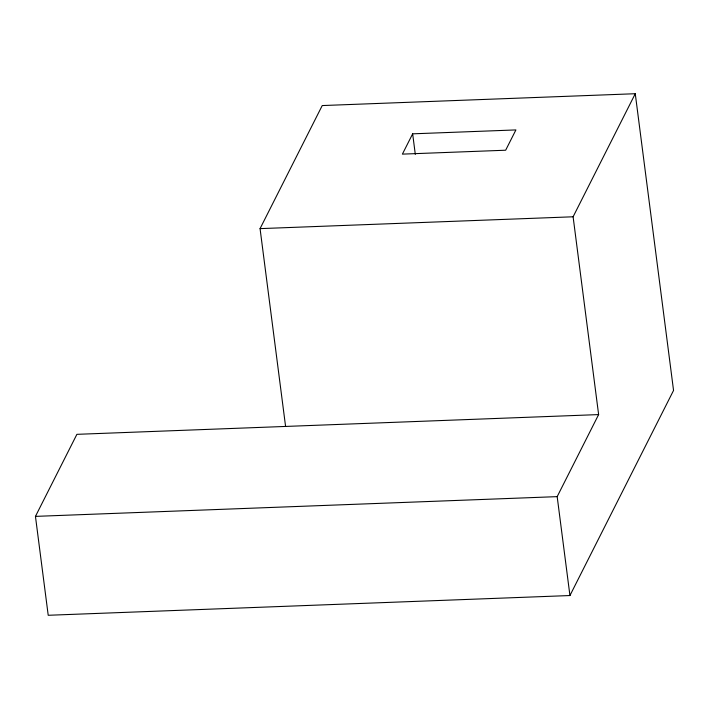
<?xml version="1.0" encoding="UTF-8"?>
<svg xmlns="http://www.w3.org/2000/svg" width="709" height="709" viewBox="0 0 709 709"><rect width="100%" height="100%" fill="white"/><g stroke="black" fill="none" stroke-linecap="round" stroke-linejoin="round"><path stroke-width="1.06" d="M635.264 93.721L673.55 390.429L569.939 595.542L48.212 615.279L35.45 516.382L76.891 434.333L598.626 414.588L573.102 216.786L635.264 93.721L322.232 105.561L260.061 228.626L285.585 426.437M412.656 133.833L402.393 154.128L505.659 150.219L515.913 129.924L412.656 133.833L415.306 154.376M569.939 595.542L557.177 496.637L598.626 414.588M260.061 228.626L573.102 216.786M35.45 516.382L557.177 496.637"/></g></svg>
